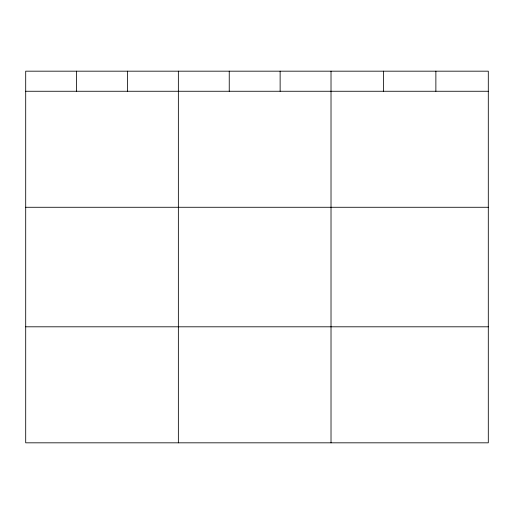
<?xml version="1.0" encoding="UTF-8"?>
<svg xmlns="http://www.w3.org/2000/svg" width="514" height="514" viewBox="0 0 514 514"><rect width="100%" height="100%" fill="white"/><g stroke="black" fill="none" stroke-linecap="round" stroke-linejoin="round"><path stroke-width="0.77" d="M488.3 91.261L488.3 442.824L25.7 442.824L25.7 71.176L488.3 71.176L488.3 91.261L25.7 91.261M25.7 207.277L488.3 207.277M25.7 326.808L488.3 326.808M435.872 71.176L435.872 91.261M383.444 71.176L383.444 91.261M331.016 71.176L331.016 442.824M280.13 71.176L280.13 91.261M229.244 71.176L229.244 91.261M178.358 71.176L178.358 442.824M127.472 71.176L127.472 91.261M76.586 71.176L76.586 91.261"/></g></svg>
